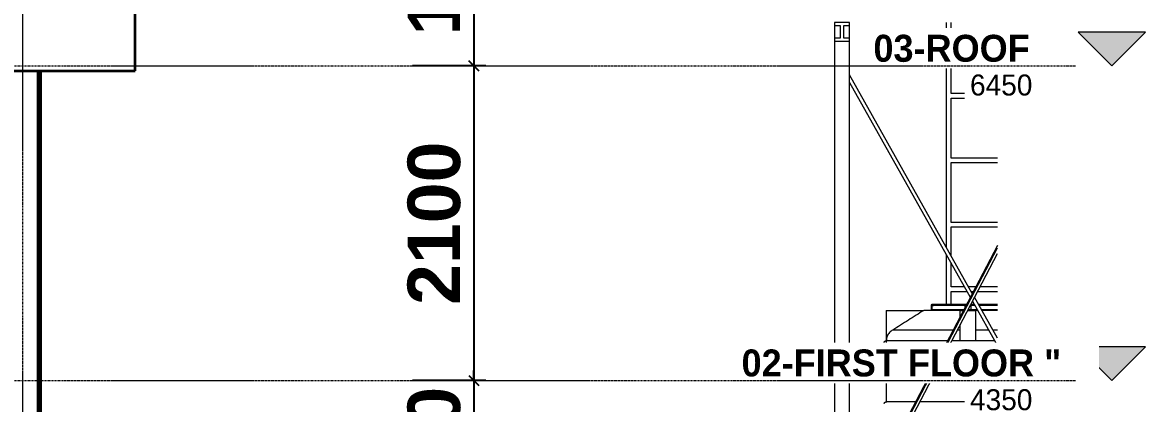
# Model space of a CAD drawing. Header units: inches. Extents: x 22 to 382261, y 22 to 371281.
# Drawn here: x 174951 to 182446, y 144488 to 147031 of the extents above; entities that cross this region are included whole.
import ezdxf

# ---------------------------------------------------------------- set-up
doc = ezdxf.new("R2010")
doc.units = ezdxf.units.IN
doc.header["$MEASUREMENT"] = 0
doc.linetypes.add('Grid Line 1_2_', pattern=[22.225, 12.7, -3.175, 3.175, -3.175])
for name, color, linetype, lineweight in [('A-ANNO-DIMS', 211, 'Continuous', 9), ('A-FLOR-LEVL', 51, 'Continuous', 9), ('I-WALL', 2, 'Continuous', 9), ('P-PIPE', 3, 'Continuous', 9), ('Q-CASE', 31, 'Continuous', 9), ('S-GRID', 1, 'Continuous', 9)]:
    doc.layers.add(name, color=color, linetype=linetype, lineweight=lineweight)
doc.styles.add('Arial_B', font='arialbd.ttf', dxfattribs={"height": 350.793651})
doc.styles.add('Century Gothic', font='GOTHIC.TTF', dxfattribs={"height": 255})
doc.styles.add('Century Gothic_B', font='GOTHICB.TTF', dxfattribs={"height": 510})
doc.dimstyles.new('2', dxfattribs={"dimscale": 304.8, "dimtxt": 346.888196, "dimasz": 0.221354, "dimexe": 1.338583, "dimexo": 0.0625, "dimgap": 0.278871, "dimtad": 1, "dimdec": 0, "dimzin": 0, "dimdsep": 46, "dimtxsty": 'Arial_B', "dimblk1": 'OBLIQUE', "dimblk2": 'OBLIQUE', "dimsah": 1, "dimcen": 0.09, "dimdle": 0.557743, "dimazin": 0, "dimtfac": 1, "dimtdec": 4, "dimtix": 1, "dimtmove": 0, "dimatfit": 3, "dimfxl": 0.557743, "dimfxlon": 1, "dimtvp": 1, "dimtolj": 1, "dimtzin": 0, "dimarcsym": 2})

# ---------------------------------------------------------------- blocks, each defined once
blk = doc.blocks.new('Casework 3 - Casework 3-482897-Approach Elevation')
at = {"layer": 'Q-CASE', "lineweight": 35}
for p, q in [((5461.8, 6416.7), (5461.8, 7045.7)), ((-8728.2, 6416.7), (5461.8, 6416.7))]:
    blk.add_line(p, q, dxfattribs=at)
blk = doc.blocks.new('96M_High_Galvanize_Water_Tank_Frame_22788 - 96M_High_Galvanize_Water_Tank_Frame_22788-498790-Approach Elevation')
at = {"layer": 'P-PIPE'}
for p, q in [((10229.3, 6740), (10129.3, 6740)), ((10129.3, 6740), (10129.3, 6720)), ((10129.3, 6720), (10129.3, 6635)), ((10129.3, 6720), (10166.8, 6720)), ((10166.8, 6720), (10166.8, 6635)), ((10191.8, 6635), (10191.8, 6720)), ((10191.8, 6720), (10229.3, 6720)), ((10229.3, 6720), (10229.3, 6740)), ((10229.3, 6635), (10229.3, 6720)), ((10874.3, 6740), (10874.3, 5242.3)), ((10908.2, 6694), (10908.2, 6740)), ((11216.8, 6694), (10908.2, 6694)), ((10166.8, 6635), (10129.3, 6635)), ((10129.3, 6635), (10129.3, 6615)), ((10129.3, 6615), (10129.3, 265)), ((10129.3, 6615), (10229.3, 6615)), ((10229.3, 6635), (10191.8, 6635)), ((10229.3, 6615), (10229.3, 6635)), ((10229.3, 265), (10229.3, 6615)), ((10908.2, 6265.2), (10908.2, 6665.2)), ((10908.2, 6665.2), (11216.8, 6665.2)), ((11048.8, 4931.7), (10229.3, 6390)), ((10229.3, 6340), (11035.3, 4905.8)), ((11216.8, 6265.2), (10908.2, 6265.2)), ((10908.2, 5835.2), (10908.2, 6235.2)), ((10908.2, 6235.2), (11216.8, 6235.2)), ((11216.8, 5835.2), (10908.2, 5835.2)), ((10908.2, 5405.2), (10908.2, 5805.2)), ((10908.2, 5805.2), (11216.8, 5805.2)), ((11216.8, 5405.2), (10908.2, 5405.2)), ((10908.2, 5181.9), (10908.2, 5375.2)), ((10908.2, 5375.2), (11216.8, 5375.2)), ((11216.8, 5252.7), (10229.3, 3365)), ((10238.3, 3365), (11216.8, 5235.6)), ((10257.4, 3364.9), (11216.8, 5199)), ((10874.3, 5192.3), (10874.3, 4857)), ((10908.2, 4975.2), (10908.2, 5131.9)), ((10996.3, 4975.2), (10908.2, 4975.2)), ((11071.6, 4975.2), (11024.4, 4975.2)), ((11216.8, 4975.2), (11099.7, 4975.2)), ((10908.2, 4857), (10908.2, 4945.2)), ((10908.2, 4945.2), (11013.2, 4945.2)), ((11041.3, 4945.2), (11055.9, 4945.2)), ((11049.9, 4879.9), (11216.8, 4582.9)), ((11216.8, 4632.9), (11063.4, 4905.8)), ((11084, 4945.2), (11216.8, 4945.2)), ((10473.2, 4818.9), (10473.2, 4615.7)), ((10473.2, 4818.9), (10725.2, 4818.9)), ((10968.5, 4818.9), (10725.2, 4818.9)), ((10773.3, 4850.6), (10773.3, 4822)), ((10773.3, 4822), (10779.6, 4822)), ((10778, 4844.3), (10778, 4822)), ((10991.3, 4822), (10778.8, 4822)), ((10972.2, 4857), (10779.6, 4857)), ((10779.6, 4822), (10779.6, 4844.3)), ((10797.1, 4822), (10797.1, 4818.9)), ((10968.5, 4778.2), (10968.5, 4818.9)), ((10968.5, 4818.9), (10989.8, 4818.9)), ((10972.2, 4850.6), (10972.2, 4857)), ((11000.3, 4857), (10972.2, 4857)), ((11009.7, 4857), (11000.3, 4857)), ((11000.3, 4857), (11000.3, 4850.6)), ((11000.3, 4838.9), (11000.3, 4850.6)), ((11017.9, 4818.9), (11070.1, 4818.9)), ((11038.4, 4822), (11019.6, 4822)), ((11061.7, 4857), (11038.4, 4857)), ((11038.4, 4850.6), (11038.4, 4857)), ((11038.4, 4850.6), (11038.4, 4822)), ((11082.7, 4822), (11038.5, 4822)), ((11084.4, 4818.9), (11070.1, 4818.9)), ((11070.1, 4818.9), (11070.1, 4615.7)), ((11216.8, 4857), (11090.9, 4857)), ((11217.8, 4822), (11110.9, 4822)), ((11217.3, 4818.9), (11112.3, 4818.9)), ((10968.5, 4615.7), (10968.5, 4724.5)), ((10920.8, 4687.4), (10518.5, 4687.4)), ((10968.5, 4687.4), (10949, 4687.4)), ((11158.4, 4687.4), (11070.1, 4687.4)), ((11217.1, 4687.4), (11186.5, 4687.4)), ((10473.2, 4615.7), (10473.2, 4207.9)), ((10473.2, 4615.7), (10475.6, 4615.7)), ((10473.2, 4591), (10473.2, 4207.9)), ((10473.3, 4590.3), (10473.2, 4590.3)), ((10475.6, 4618.9), (10475.6, 4615.7)), ((10489.3, 4615.7), (10486.9, 4615.7)), ((10486.9, 4590.3), (10489.1, 4590.3)), ((10518.1, 4615.7), (10508.4, 4615.7)), ((10508.6, 4590.3), (10517.6, 4590.3)), ((10554.7, 4615.7), (10540.3, 4615.7)), ((10540.7, 4590.3), (10554.2, 4590.3)), ((10599.7, 4615.7), (10582.1, 4615.7)), ((10582.8, 4590.3), (10599.2, 4590.3)), ((10652.5, 4615.7), (10634.5, 4615.7)), ((10635.3, 4590.3), (10652.2, 4590.3)), ((10711.7, 4615.7), (10708.1, 4615.7)), ((10708.3, 4590.3), (10711.7, 4590.3)), ((10799, 4615.7), (10777.6, 4615.7)), ((10777.9, 4590.3), (10797.9, 4590.3)), ((10874.9, 4615.7), (10848.1, 4615.7)), ((10848.7, 4590.3), (10870, 4590.3)), ((10951, 4615.7), (10922.5, 4615.7)), ((10923.5, 4590.3), (10950.2, 4590.3)), ((11019.3, 4615.7), (10968.5, 4615.7)), ((11070.1, 4615.7), (11019.3, 4615.7)), ((11120.7, 4615.7), (11086.4, 4615.7)), ((11087.3, 4590.3), (11119.5, 4590.3)), ((11197.2, 4615.7), (11164, 4615.7)), ((11165, 4590.3), (11196.1, 4590.3)), ((10473.2, 4207.9), (10473.7, 4207.9)), ((10474.8, 4207.9), (10473.2, 4207.9)), ((10669.3, 4207.9), (10473.2, 4207.9)), ((11019.3, 4207.9), (10697.7, 4207.9)), ((11217.3, 4207.9), (11019.3, 4207.9))]:
    blk.add_line(p, q, dxfattribs=at)
at = {"layer": 'P-PIPE', "flags": 128}
for points in [[(10778, 4844.3), (10778, 4844.5), (10778, 4844.8), (10778.1, 4845), (10778.1, 4845.3), (10778.2, 4845.5), (10778.2, 4845.8), (10778.3, 4846), (10778.3, 4846.2), (10778.4, 4846.5), (10778.5, 4846.7), (10778.6, 4847), (10778.7, 4847.2), (10778.9, 4847.4), (10779, 4847.6), (10779.1, 4847.8), (10779.3, 4848), (10779.4, 4848.2), (10779.6, 4848.4), (10779.8, 4848.6), (10780, 4848.8), (10780.1, 4849), (10780.3, 4849.1), (10780.5, 4849.3), (10780.7, 4849.5), (10780.9, 4849.6), (10781.2, 4849.7), (10781.4, 4849.9), (10781.6, 4850), (10781.8, 4850.1), (10782.1, 4850.2), (10782.3, 4850.3), (10782.6, 4850.3), (10782.8, 4850.4), (10783, 4850.5), (10783.3, 4850.5), (10783.5, 4850.5), (10783.8, 4850.6), (10784.1, 4850.6), (10784.3, 4850.6), (10784.4, 4850.6)], [(11006.4, 4850.6), (11000.5, 4850.6), (10991.2, 4850.6), (10981.9, 4850.6), (10972.6, 4850.6), (10963.5, 4850.6), (10954.4, 4850.6), (10945.4, 4850.6), (10936.6, 4850.6), (10927.8, 4850.6), (10919.3, 4850.6), (10910.8, 4850.6), (10902.6, 4850.6), (10894.5, 4850.6), (10886.7, 4850.6), (10879, 4850.6), (10871.6, 4850.6), (10864.4, 4850.6), (10857.5, 4850.6), (10850.8, 4850.6), (10844.4, 4850.6), (10838.2, 4850.6), (10832.4, 4850.6), (10826.9, 4850.6), (10821.6, 4850.6), (10816.7, 4850.6), (10812.1, 4850.6), (10807.8, 4850.6), (10803.9, 4850.6), (10800.3, 4850.6), (10797.1, 4850.6), (10794.2, 4850.6), (10791.7, 4850.6), (10789.6, 4850.6), (10787.8, 4850.6), (10786.4, 4850.6), (10785.3, 4850.6), (10784.7, 4850.6), (10784.4, 4850.6), (10784.4, 4850.6)], [(10784.4, 4850.6), (10784.6, 4850.6), (10785.1, 4850.6), (10786.1, 4850.6), (10787.4, 4850.6), (10789.1, 4850.6)], [(11066.3, 4850.6), (11059.3, 4850.6), (11050, 4850.6), (11040.6, 4850.6), (11034.5, 4850.6)], [(11216.8, 4850.6), (11213.2, 4850.6), (11207.8, 4850.6), (11202, 4850.6), (11196, 4850.6), (11189.6, 4850.6), (11183, 4850.6), (11176.1, 4850.6), (11169, 4850.6), (11161.7, 4850.6), (11154.1, 4850.6), (11146.3, 4850.6), (11138.3, 4850.6), (11130.1, 4850.6), (11121.7, 4850.6), (11113.2, 4850.6), (11104.5, 4850.6), (11095.6, 4850.6), (11094.4, 4850.6)], [(10473.2, 4590.3), (10472.7, 4590.3), (10472.2, 4590.3), (10471.7, 4590.3), (10471.2, 4590.4), (10470.7, 4590.5), (10470.2, 4590.6), (10469.7, 4590.7), (10469.2, 4590.9), (10468.8, 4591.1), (10468.3, 4591.3), (10467.8, 4591.5), (10467.4, 4591.7), (10466.9, 4591.9), (10466.5, 4592.2), (10466.1, 4592.5), (10465.6, 4592.8), (10465.2, 4593.1), (10464.9, 4593.4), (10464.5, 4593.7), (10464.1, 4594.1), (10463.8, 4594.5), (10463.4, 4594.9), (10463.1, 4595.3), (10462.8, 4595.7), (10462.5, 4596.1), (10462.3, 4596.5), (10462, 4597), (10461.8, 4597.4), (10461.6, 4597.9), (10461.4, 4598.3), (10461.2, 4598.8), (10461.1, 4599.3), (10460.9, 4599.8), (10460.8, 4600.3), (10460.7, 4600.8), (10460.6, 4601.3), (10460.6, 4601.8), (10460.5, 4602.3), (10460.5, 4602.8), (10460.5, 4603.3), (10460.6, 4603.8), (10460.6, 4604.3), (10460.7, 4604.8), (10460.8, 4605.3), (10460.9, 4605.8), (10461, 4606.3), (10461.1, 4606.8), (10461.3, 4607.3), (10461.5, 4607.8), (10461.7, 4608.2), (10461.9, 4608.7), (10462.1, 4609.1), (10462.4, 4609.6), (10462.7, 4610), (10463, 4610.4), (10463.3, 4610.8), (10463.6, 4611.2), (10463.9, 4611.6), (10464.3, 4612), (10464.6, 4612.3), (10465, 4612.7), (10465.4, 4613), (10465.8, 4613.3), (10466.2, 4613.6), (10466.7, 4613.8), (10467.1, 4614.1), (10467.6, 4614.3), (10468, 4614.5), (10468.5, 4614.7), (10469, 4614.9), (10469.5, 4615.1), (10469.9, 4615.2), (10470.4, 4615.3), (10470.9, 4615.4), (10471.4, 4615.5), (10471.9, 4615.6), (10472.4, 4615.6), (10473, 4615.6), (10473.2, 4615.7)], [(10462.3, 4596.5), (10462, 4597), (10461.8, 4597.4), (10461.6, 4597.9), (10461.4, 4598.3), (10461.2, 4598.8), (10461.1, 4599.3), (10460.9, 4599.8), (10460.8, 4600.3), (10460.7, 4600.8), (10460.6, 4601.3), (10460.6, 4601.8), (10460.5, 4602.3), (10460.5, 4602.8), (10460.5, 4603.3), (10460.6, 4603.8), (10460.6, 4604.3), (10460.7, 4604.8), (10460.8, 4605.3), (10460.9, 4605.8), (10461, 4606.3), (10461.1, 4606.8), (10461.3, 4607.3), (10461.5, 4607.8), (10461.7, 4608.2), (10461.9, 4608.7), (10462.1, 4609.1), (10462.4, 4609.6)], [(10473.2, 4590.3), (10472.7, 4590.3), (10472.2, 4590.3), (10471.7, 4590.3), (10471.2, 4590.4), (10470.7, 4590.5), (10470.2, 4590.6), (10469.7, 4590.7), (10469.2, 4590.9), (10468.8, 4591.1), (10468.3, 4591.3), (10467.8, 4591.5), (10467.4, 4591.7), (10466.9, 4591.9), (10466.5, 4592.2), (10466.1, 4592.5), (10465.6, 4592.8), (10465.2, 4593.1), (10464.9, 4593.4), (10464.5, 4593.7), (10464.1, 4594.1), (10463.8, 4594.5), (10463.4, 4594.9), (10463.1, 4595.3), (10462.8, 4595.7)], [(10463, 4610.4), (10463.3, 4610.8), (10463.6, 4611.2), (10463.9, 4611.6), (10464.3, 4612), (10464.6, 4612.3), (10465, 4612.7), (10465.4, 4613), (10465.8, 4613.3), (10466.2, 4613.6), (10466.7, 4613.8), (10467.1, 4614.1), (10467.6, 4614.3), (10468, 4614.5), (10468.5, 4614.7), (10469, 4614.9), (10469.5, 4615.1), (10469.9, 4615.2), (10470.4, 4615.3), (10470.9, 4615.4), (10471.4, 4615.5), (10471.9, 4615.6), (10472.4, 4615.6), (10473, 4615.6), (10473.2, 4615.7)], [(10883.5, 4615.7), (10868.4, 4615.7), (10847.5, 4615.7), (10826.9, 4615.7), (10806.7, 4615.7), (10786.7, 4615.7), (10767.1, 4615.7), (10748, 4615.7), (10729.2, 4615.7), (10711, 4615.7), (10693.2, 4615.7), (10675.9, 4615.7), (10659.2, 4615.7), (10643.1, 4615.7), (10627.6, 4615.7), (10612.7, 4615.7), (10598.4, 4615.7), (10584.8, 4615.7), (10572, 4615.7), (10559.8, 4615.7), (10548.4, 4615.7), (10537.7, 4615.7), (10527.8, 4615.7), (10518.7, 4615.7), (10510.3, 4615.7), (10502.8, 4615.7), (10496.2, 4615.7), (10490.3, 4615.7), (10485.3, 4615.7), (10481.2, 4615.7), (10477.9, 4615.7), (10475.5, 4615.7), (10473.9, 4615.7), (10473.3, 4615.7), (10473.2, 4615.7)], [(10473.2, 4615.7), (10473.7, 4615.7), (10475, 4615.7), (10477.2, 4615.7)], [(10477.9, 4590.3), (10475.5, 4590.3), (10473.9, 4590.3), (10473.3, 4590.3), (10473.2, 4590.3)], [(10473.2, 4590.3), (10473.7, 4590.3), (10475, 4590.3), (10477.2, 4590.3), (10480.2, 4590.3), (10484.1, 4590.3), (10488.9, 4590.3), (10494.5, 4590.3), (10500.9, 4590.3), (10508.2, 4590.3), (10516.3, 4590.3), (10525.2, 4590.3), (10534.9, 4590.3), (10545.4, 4590.3), (10556.6, 4590.3), (10568.6, 4590.3), (10581.3, 4590.3), (10594.7, 4590.3), (10608.8, 4590.3), (10623.5, 4590.3), (10638.9, 4590.3), (10654.8, 4590.3), (10671.4, 4590.3), (10688.5, 4590.3), (10706.1, 4590.3), (10724.3, 4590.3), (10742.9, 4590.3), (10761.9, 4590.3), (10781.4, 4590.3), (10801.2, 4590.3), (10821.4, 4590.3), (10842, 4590.3), (10862.8, 4590.3), (10870.2, 4590.3)], [(10898.3, 4590.3), (10905.1, 4590.3), (10926.5, 4590.3), (10948.1, 4590.3), (10969.8, 4590.3), (10991.6, 4590.3), (11013.4, 4590.3), (11019.3, 4590.3)], [(11019.3, 4615.7), (10997.5, 4615.7), (10975.7, 4615.7), (10954, 4615.7), (10932.3, 4615.7), (10911.6, 4615.7)], [(11198.4, 4615.7), (11196.7, 4615.7), (11175.9, 4615.7), (11154.9, 4615.7), (11133.6, 4615.7), (11112.1, 4615.7), (11090.5, 4615.7), (11068.8, 4615.7), (11047.1, 4615.7), (11025.2, 4615.7), (11019.3, 4615.7)], [(11019.3, 4590.3), (11041.2, 4590.3), (11063, 4590.3), (11084.7, 4590.3), (11106.3, 4590.3), (11127.8, 4590.3), (11149.1, 4590.3), (11170.2, 4590.3), (11191.1, 4590.3), (11211.7, 4590.3)], [(10460.6, 4196.5), (10460.7, 4197), (10460.8, 4197.5), (10460.9, 4198), (10461, 4198.5), (10461.1, 4199), (10461.3, 4199.5), (10461.5, 4200), (10461.7, 4200.4), (10461.9, 4200.9), (10462.1, 4201.3), (10462.4, 4201.8), (10462.7, 4202.2), (10463, 4202.6), (10463.3, 4203), (10463.6, 4203.4), (10463.9, 4203.8), (10464.3, 4204.2), (10464.6, 4204.5), (10465, 4204.9), (10465.4, 4205.2), (10465.8, 4205.5), (10466.2, 4205.8), (10466.7, 4206), (10467.1, 4206.3), (10467.6, 4206.5), (10468, 4206.7), (10468.5, 4206.9), (10469, 4207.1), (10469.5, 4207.3), (10469.9, 4207.4), (10470.4, 4207.5), (10470.9, 4207.6), (10471.4, 4207.7), (10471.9, 4207.8), (10472.4, 4207.8), (10473, 4207.8), (10473.2, 4207.9)], [(10460.8, 4197.5), (10460.9, 4198), (10461, 4198.5), (10461.1, 4199)], [(10466.2, 4205.8), (10466.7, 4206), (10467.1, 4206.3), (10467.6, 4206.5), (10468, 4206.7), (10468.5, 4206.9), (10469, 4207.1), (10469.5, 4207.3), (10469.9, 4207.4), (10470.4, 4207.5), (10470.9, 4207.6), (10471.4, 4207.7), (10471.9, 4207.8), (10472.4, 4207.8), (10473, 4207.8), (10473.2, 4207.9)], [(10473.9, 4207.9), (10473.3, 4207.9), (10473.2, 4207.9)], [(10670.2, 4207.9), (10659.2, 4207.9), (10643.1, 4207.9), (10627.6, 4207.9), (10612.7, 4207.9), (10598.4, 4207.9), (10584.8, 4207.9), (10572, 4207.9), (10559.8, 4207.9), (10548.4, 4207.9), (10537.7, 4207.9), (10527.8, 4207.9), (10518.7, 4207.9), (10510.3, 4207.9), (10502.8, 4207.9), (10496.2, 4207.9), (10490.3, 4207.9), (10485.3, 4207.9), (10481.2, 4207.9), (10477.9, 4207.9), (10475.5, 4207.9), (10473.9, 4207.9), (10473.3, 4207.9), (10473.2, 4207.9)], [(10473.2, 4207.9), (10473.7, 4207.9), (10475, 4207.9), (10477.2, 4207.9)], [(11019.3, 4207.9), (10997.5, 4207.9), (10975.7, 4207.9), (10954, 4207.9), (10932.3, 4207.9), (10910.8, 4207.9), (10889.5, 4207.9), (10868.4, 4207.9), (10847.5, 4207.9), (10826.9, 4207.9), (10806.7, 4207.9), (10786.7, 4207.9), (10767.1, 4207.9), (10748, 4207.9), (10729.2, 4207.9), (10711, 4207.9), (10698.3, 4207.9)], [(11216.8, 4207.9), (11196.7, 4207.9), (11175.9, 4207.9), (11154.9, 4207.9), (11133.6, 4207.9), (11112.1, 4207.9), (11090.5, 4207.9), (11068.8, 4207.9), (11047.1, 4207.9), (11025.2, 4207.9), (11019.3, 4207.9)]]:
    blk.add_lwpolyline(points, dxfattribs=at)
at = {"layer": 'P-PIPE'}
for start in [90, 135, 135, 135]:
    blk.add_arc((10779.6, 4850.6), 6.35, start, 180, dxfattribs=at)
for points in [[(10725.2, 4818.9), (10708, 4807.9), (10673.5, 4786.1), (10621.8, 4753.2), (10570.1, 4720.3), (10535.7, 4698.3), (10518.5, 4687.4)], [(10518.5, 4687.4), (10514.2, 4685.3), (10506.1, 4680.4), (10495.5, 4670.8), (10486.8, 4659.5), (10480.4, 4646.8), (10476.5, 4633.1), (10475.6, 4623.7), (10475.6, 4618.9)]]:
    blk.add_open_spline(points, degree=3, dxfattribs=at)
blk = doc.blocks.new('Level - Level Head - Circle 2-744587-Approach Elevation')
at = {"layer": 'A-FLOR-LEVL'}
blk.add_hatch(color=256, dxfattribs=at).paths.add_polyline_path([(11755.9, -410.5), (12204.9, -410.5), (11980.4, -635)])
for p, q in [((11755.9, -410.5), (11980.4, -635)), ((12204.9, -410.5), (11755.9, -410.5)), ((11980.4, -635), (12204.9, -410.5))]:
    blk.add_line(p, q, dxfattribs=at)
blk = doc.blocks.new('_Oblique')
at = {"color": 0, "linetype": 'ByBlock', "lineweight": -2}
blk.add_line((-0.5, -0.5), (0.5, 0.5), dxfattribs=at)
blk = doc.blocks.new('*D5076')
at = {"layer": 'A-ANNO-DIMS', "color": 0, "lineweight": -2, "transparency": 16777216}
for p, q in [((177962.8, 148410.7), (177962.8, 146570.7)), ((178043.7, 148240.7), (177554.8, 148240.7)), ((178043.7, 146740.7), (177554.8, 146740.7))]:
    blk.add_line(p, q, dxfattribs=at)
at = {"layer": 'Defpoints', "color": 0, "transparency": 16777216}
for p in [(178062.8, 148240.7), (177962.8, 146740.7), (178062.8, 146740.7)]:
    blk.add_point(p, dxfattribs=at)
at = {"layer": 'A-ANNO-DIMS', "color": 0, "lineweight": -2, "transparency": 16777216, "xscale": 67.46874999999999, "yscale": 67.46874999999999, "zscale": 67.46874999999999}
for p, rotation in [((177962.8, 148240.7), 90), ((177962.8, 146740.7), 270)]:
    blk.add_blockref('_Oblique', p, dxfattribs=dict(at, rotation=rotation))
at = {"layer": 'A-ANNO-DIMS', "color": 0, "transparency": 16777216, "insert": (177698.7, 147490.7), "char_height": 350.79, "width": 746.247, "attachment_point": 5, "rotation": 90, "style": 'Arial_B'}
blk.add_mtext('\\A1;1500', dxfattribs=at)
blk = doc.blocks.new('*D5077')
at = {"layer": 'A-ANNO-DIMS', "color": 0, "lineweight": -2, "transparency": 16777216}
for p, q in [((177962.8, 146910.7), (177962.8, 144470.7)), ((178043.7, 146740.7), (177554.8, 146740.7)), ((178043.7, 144640.7), (177554.8, 144640.7))]:
    blk.add_line(p, q, dxfattribs=at)
at = {"layer": 'Defpoints', "color": 0, "transparency": 16777216}
for p in [(178062.8, 146740.7), (177962.8, 144640.7), (178062.8, 144640.7)]:
    blk.add_point(p, dxfattribs=at)
at = {"layer": 'A-ANNO-DIMS', "color": 0, "lineweight": -2, "transparency": 16777216, "xscale": 67.46874999999999, "yscale": 67.46874999999999, "zscale": 67.46874999999999}
for p, rotation in [((177962.8, 146740.7), 90), ((177962.8, 144640.7), 270)]:
    blk.add_blockref('_Oblique', p, dxfattribs=dict(at, rotation=rotation))
at = {"layer": 'A-ANNO-DIMS', "color": 0, "transparency": 16777216, "insert": (177698.7, 145690.7), "char_height": 350.79, "width": 746.247, "attachment_point": 5, "rotation": 90, "style": 'Arial_B'}
blk.add_mtext('\\A1;2100', dxfattribs=at)
blk = doc.blocks.new('*D5078')
at = {"layer": 'A-ANNO-DIMS', "color": 0, "lineweight": -2, "transparency": 16777216}
for p, q in [((177962.8, 144640.7), (177962.8, 144708.1)), ((178043.7, 144640.7), (177554.8, 144640.7)), ((177962.8, 144640.7), (177962.8, 143740.7)), ((178043.7, 143740.7), (177554.8, 143740.7)), ((177962.8, 143740.7), (177962.8, 143673.2))]:
    blk.add_line(p, q, dxfattribs=at)
at = {"layer": 'Defpoints', "color": 0, "transparency": 16777216}
for p in [(178062.8, 144640.7), (177962.8, 143740.7), (178062.8, 143740.7)]:
    blk.add_point(p, dxfattribs=at)
at = {"layer": 'A-ANNO-DIMS', "color": 0, "lineweight": -2, "transparency": 16777216, "xscale": 67.46874999999999, "yscale": 67.46874999999999, "zscale": 67.46874999999999}
for p, rotation in [((177962.8, 144640.7), 270), ((177962.8, 143740.7), 90)]:
    blk.add_blockref('_Oblique', p, dxfattribs=dict(at, rotation=rotation))
at = {"layer": 'A-ANNO-DIMS', "color": 0, "transparency": 16777216, "insert": (177698.5, 144190.7), "char_height": 350.79, "width": 559.685, "attachment_point": 5, "rotation": 90, "style": 'Arial_B'}
blk.add_mtext('\\A1;900', dxfattribs=at)

msp = doc.modelspace()

# ---------------------------------------------------------------- linework, layer by layer
at = {"layer": 'I-WALL', "lineweight": 70}
msp.add_line((175063, 146707.4), (175063, 143599.7), dxfattribs=at)
at = {"layer": 'S-GRID', "linetype": 'Grid Line 1_2_'}
msp.add_line((174953, 139840.7), (174953, 152266.5), dxfattribs=at)

# ---------------------------------------------------------------- block references
at = {"layer": 'A-FLOR-LEVL'}
for p in [(170241.2, 147375.7), (170241.2, 145275.7)]:
    msp.add_blockref('Level - Level Head - Circle 2-744587-Approach Elevation', p, dxfattribs=at)
at = {"layer": 'P-PIPE'}
msp.add_blockref('96M_High_Galvanize_Water_Tank_Frame_22788 - 96M_High_Galvanize_Water_Tank_Frame_22788-498790-Approach Elevation', (170241.2, 140290.7), dxfattribs=at)
at = {"layer": 'Q-CASE', "lineweight": 35}
msp.add_blockref('Casework 3 - Casework 3-482897-Approach Elevation', (170241.2, 140290.7), dxfattribs=at)

# ---------------------------------------------------------------- dimensions: what is measured, and where the dimension line sits
at = {"layer": 'A-ANNO-DIMS'}
for base, p1, p2, override, picture, middle in [((177962.8, 146740.7), (178062.8, 148240.7), (178062.8, 146740.7), {"dimpost": '<>', "dimfxl": 1500}, '*D5076', (177698.7, 147490.7)), ((177962.8, 144640.7), (178062.8, 146740.7), (178062.8, 144640.7), {"dimpost": '<>', "dimfxl": 2100}, '*D5077', (177698.7, 145690.7)), ((177962.8, 143740.7), (178062.8, 144640.7), (178062.8, 143740.7), {"dimpost": '<>', "dimfxl": 900}, '*D5078', (177698.5, 144190.7))]:
    dim = msp.add_linear_dim(base=base, p1=p1, p2=p2, angle=90, dimstyle='2', override=override, dxfattribs=at)
    dim.commit()
    dim.dimension.update_dxf_attribs({"geometry": picture, "text_midpoint": middle})

# ---------------------------------------------------------------- next in the draw order: texts
at = {"layer": 'A-FLOR-LEVL', "char_height": 180, "attachment_point": 1, "style": 'Century Gothic_B', "bg_fill": 3, "box_fill_scale": 1.25, "bg_fill_color": 256, "bg_fill_true_color": 13158600, "bg_fill_transparency": 0}
for s, insert, width in [('03-ROOF', (180629.9, 146948.5), 1274.683), ('02-FIRST FLOOR "', (179749.9, 144848.5), 2340.927)]:
    msp.add_mtext(s, dxfattribs=dict(at, insert=insert, width=width))

# ---------------------------------------------------------------- next in the draw order: texts
at = {"layer": 'A-FLOR-LEVL', "char_height": 140, "width": 513.08, "attachment_point": 1, "style": 'Century Gothic', "bg_fill": 3, "box_fill_scale": 1.25, "bg_fill_color": 256, "bg_fill_true_color": 13158600, "bg_fill_transparency": 0}
for s, insert in [('6450', (181274.5, 146683.3)), ('4350', (181274.5, 144583.3))]:
    msp.add_mtext(s, dxfattribs=dict(at, insert=insert))

# ---------------------------------------------------------------- next in the draw order: linework, layer by layer
at = {"layer": 'A-FLOR-LEVL', "linetype": 'Grid Line 1_2_'}
for p, q in [((151584.8, 146740.7), (181982.2, 146740.7)), ((151584.8, 144640.7), (181982.2, 144640.7))]:
    msp.add_line(p, q, dxfattribs=at)

doc.saveas('drawing.dxf')
